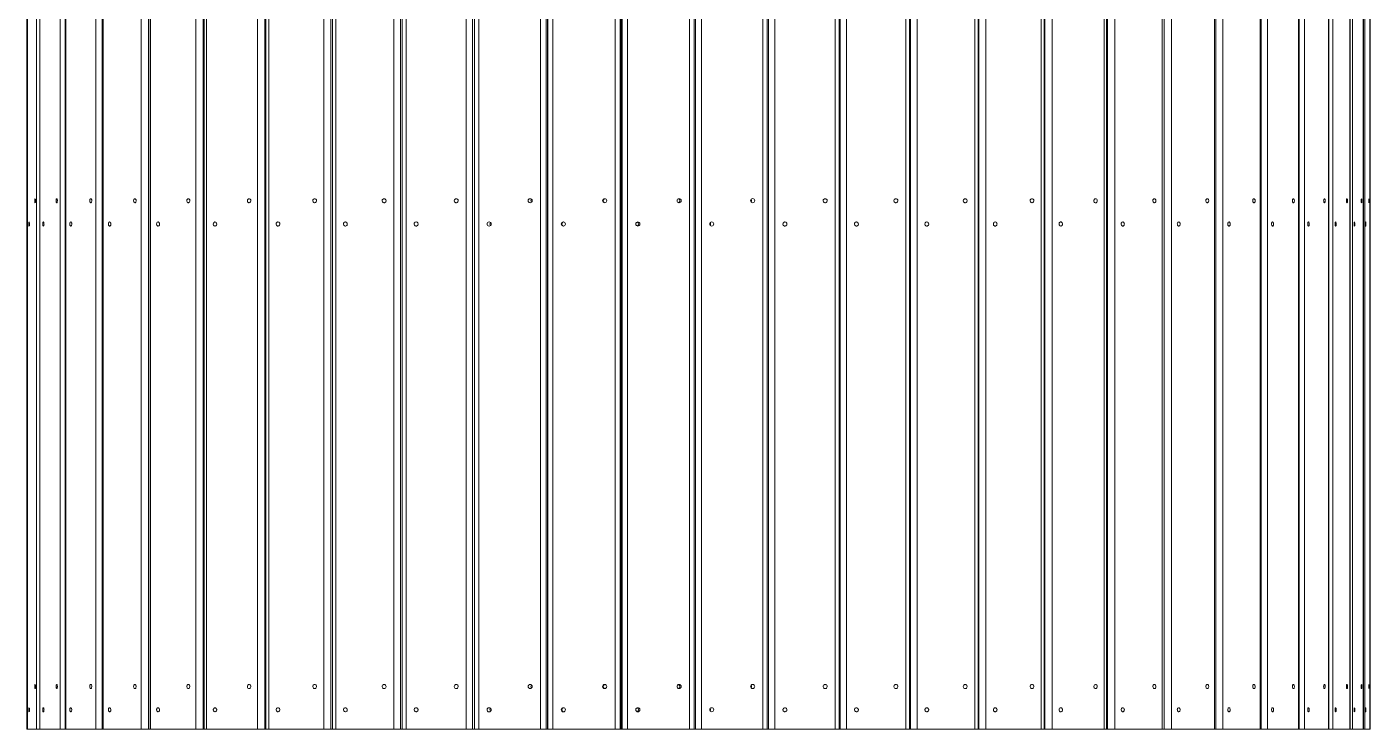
# Model space of a CAD drawing. Header units: millimetres. Extents: x 3227 to 5825, y 140 to 2858.
# Drawn here: x 3227 to 5825, y 140 to 1499 of the extents above; entities that cross this region are included whole.
import ezdxf

# ---------------------------------------------------------------- set-up
doc = ezdxf.new("R2010")
doc.units = ezdxf.units.MM
doc.layers.add('DiKom', color=7, linetype='Continuous')

msp = doc.modelspace()

# ---------------------------------------------------------------- linework, layer by layer
at = {"layer": 'DiKom', "color": 7, "linetype": 'Continuous', "lineweight": 15}
for p, q in [((3227.1, 2140.3), (3227.1, 140.3)), ((3228.5, 2140.3), (3228.5, 140.3)), ((3228.6, 2140.3), (3228.6, 140.3)), ((3246, 140.3), (3246, 2140.3)), ((3252, 2140.3), (3252, 140.3)), ((3252.5, 2140.3), (3252.5, 140.3)), ((3291.3, 140.3), (3291.3, 2140.3)), ((3301.1, 2140.3), (3301.1, 140.3)), ((3302.4, 2140.3), (3302.4, 140.3)), ((3360.4, 140.3), (3360.4, 2140.3)), ((3372.8, 2140.3), (3372.8, 140.3)), ((3374.9, 2140.3), (3374.9, 140.3)), ((3448.1, 140.3), (3448.1, 2140.3)), ((3462.2, 2140.3), (3462.2, 140.3)), ((3463.1, 2140.3), (3463.1, 140.3)), ((3466.3, 2140.3), (3466.3, 140.3)), ((3554, 140.3), (3554, 2140.3)), ((3568.1, 2140.3), (3568.1, 140.3)), ((3570.1, 2140.3), (3570.1, 140.3)), ((3574.5, 2140.3), (3574.5, 140.3)), ((3673.3, 140.3), (3673.3, 2140.3)), ((3687.2, 2140.3), (3687.2, 140.3)), ((3689.5, 2140.3), (3689.5, 140.3)), ((3694.9, 2140.3), (3694.9, 140.3)), ((3801.4, 140.3), (3801.4, 2140.3)), ((3814.9, 2140.3), (3814.9, 140.3)), ((3817.9, 2140.3), (3817.9, 140.3)), ((3824.4, 2140.3), (3824.4, 140.3)), ((3936.7, 140.3), (3936.7, 2140.3)), ((3949.6, 2140.3), (3949.6, 140.3)), ((3952.8, 2140.3), (3952.8, 140.3)), ((3960.4, 2140.3), (3960.4, 140.3)), ((4076.9, 140.3), (4076.9, 2140.3)), ((4089, 2140.3), (4089, 140.3)), ((4092.6, 2140.3), (4092.6, 140.3)), ((4101.2, 2140.3), (4101.2, 140.3)), ((4220.1, 140.3), (4220.1, 2140.3)), ((4231.4, 2140.3), (4231.4, 140.3)), ((4234.1, 140.3), (4234.1, 2140.3)), ((4234.2, 140.3), (4234.2, 2140.3)), ((4234.8, 2140.3), (4234.8, 140.3)), ((4244.5, 2140.3), (4244.5, 140.3)), ((4364.5, 140.3), (4364.5, 2140.3)), ((4374.7, 2140.3), (4374.7, 140.3)), ((4375.3, 140.3), (4375.3, 2140.3)), ((4375.3, 140.3), (4375.3, 2140.3)), ((4376.6, 2140.3), (4376.6, 140.3)), ((4376.6, 2140.3), (4376.6, 140.3)), ((4378, 140.3), (4378, 2140.3)), ((4388.7, 2140.3), (4388.7, 140.3)), ((4508.4, 140.3), (4508.4, 2140.3)), ((4517.7, 140.3), (4517.7, 2140.3)), ((4520.4, 140.3), (4520.4, 2140.3)), ((4531.8, 2140.3), (4531.8, 140.3)), ((4650.4, 140.3), (4650.4, 2140.3)), ((4658.9, 140.3), (4658.9, 2140.3)), ((4661.5, 140.3), (4661.5, 2140.3)), ((4673.6, 2140.3), (4673.6, 140.3)), ((4790.2, 140.3), (4790.2, 2140.3)), ((4797.9, 140.3), (4797.9, 2140.3)), ((4799.6, 140.3), (4799.6, 2140.3)), ((4812.1, 2140.3), (4812.1, 140.3)), ((4926.7, 140.3), (4926.7, 2140.3)), ((4933.8, 140.3), (4933.8, 2140.3)), ((4935.8, 140.3), (4935.8, 2140.3)), ((4948.9, 2140.3), (4948.9, 140.3)), ((5060.2, 140.3), (5060.2, 2140.3)), ((5066.4, 140.3), (5066.4, 2140.3)), ((5068.3, 140.3), (5068.3, 2140.3)), ((5081.8, 2140.3), (5081.8, 140.3)), ((5188.6, 140.3), (5188.6, 2140.3)), ((5194.1, 140.3), (5194.1, 2140.3)), ((5195.9, 140.3), (5195.9, 2140.3)), ((5209.7, 2140.3), (5209.7, 140.3)), ((5310.6, 140.3), (5310.6, 2140.3)), ((5315.2, 140.3), (5315.2, 2140.3)), ((5317, 140.3), (5317, 2140.3)), ((5331, 2140.3), (5331, 140.3)), ((5422.8, 140.3), (5422.8, 2140.3)), ((5426.4, 140.3), (5426.4, 2140.3)), ((5426.6, 140.3), (5426.6, 2140.3)), ((5440.8, 2140.3), (5440.8, 140.3)), ((5523.6, 140.3), (5523.6, 2140.3)), ((5526.4, 140.3), (5526.4, 2140.3)), ((5539.7, 2140.3), (5539.7, 140.3)), ((5612.1, 140.3), (5612.1, 2140.3)), ((5614.1, 140.3), (5614.1, 2140.3)), ((5626, 2140.3), (5626, 140.3)), ((5686.3, 140.3), (5686.3, 2140.3)), ((5687.7, 140.3), (5687.7, 2140.3)), ((5697.7, 2140.3), (5697.7, 140.3)), ((5744.1, 140.3), (5744.1, 2140.3)), ((5744.9, 140.3), (5744.9, 2140.3)), ((5752.4, 2140.3), (5752.4, 140.3)), ((5785.4, 140.3), (5785.4, 2140.3)), ((5785.8, 140.3), (5785.8, 2140.3)), ((5790.9, 2140.3), (5790.9, 140.3)), ((5811.5, 140.3), (5811.5, 2140.3)), ((5811.7, 140.3), (5811.7, 2140.3)), ((5814.5, 2140.3), (5814.5, 140.3)), ((5823.9, 140.3), (5823.9, 2140.3)), ((5823.9, 140.3), (5823.9, 2140.3)), ((5824.7, 140.3), (5824.7, 2140.3)), ((4376.3, 1180.3), (4376.3, 2040.3)), ((4234.8, 1180.3), (4234.2, 1180.3)), ((4375.5, 1180.3), (4375.3, 1180.3)), ((4375.5, 1100.3), (4375.5, 1180.3)), ((4375.5, 1180.3), (4376, 1180.3)), ((4376, 1100.3), (4376, 1180.3)), ((4376.6, 1180.3), (4376, 1180.3)), ((4234.8, 1100.3), (4234.2, 1100.3)), ((4375.5, 1100.3), (4375.3, 1100.3)), ((4376, 1100.3), (4375.5, 1100.3)), ((4376.6, 1100.3), (4376, 1100.3)), ((4376.3, 240.3), (4376.3, 1100.3)), ((4234.8, 240.3), (4234.2, 240.3)), ((4375.5, 240.3), (4375.3, 240.3)), ((4375.5, 160.3), (4375.5, 240.3)), ((4375.5, 240.3), (4376, 240.3)), ((4376, 160.3), (4376, 240.3)), ((4376.6, 240.3), (4376, 240.3)), ((4234.8, 160.3), (4234.2, 160.3)), ((4375.5, 160.3), (4375.3, 160.3)), ((4376, 160.3), (4375.5, 160.3)), ((4376.6, 160.3), (4376, 160.3)), ((4376.3, 140.3), (4376.3, 160.3)), ((3228.5, 140.3), (3227.1, 140.3)), ((3228.6, 140.3), (3228.5, 140.3)), ((3228.6, 140.3), (3246, 140.3)), ((3252, 140.3), (3246, 140.3)), ((3252.5, 140.3), (3252, 140.3)), ((3252.5, 140.3), (3291.3, 140.3)), ((3301.1, 140.3), (3291.3, 140.3)), ((3302.4, 140.3), (3301.1, 140.3)), ((3302.4, 140.3), (3360.4, 140.3)), ((3372.8, 140.3), (3360.4, 140.3)), ((3374.9, 140.3), (3372.8, 140.3)), ((3374.9, 140.3), (3448.1, 140.3)), ((3462.2, 140.3), (3448.1, 140.3)), ((3462.2, 140.3), (3463.1, 140.3)), ((3466.3, 140.3), (3463.1, 140.3)), ((3466.3, 140.3), (3554, 140.3)), ((3568.1, 140.3), (3554, 140.3)), ((3568.1, 140.3), (3570.1, 140.3)), ((3574.5, 140.3), (3570.1, 140.3)), ((3574.5, 140.3), (3673.3, 140.3)), ((3687.2, 140.3), (3673.3, 140.3)), ((3687.2, 140.3), (3689.5, 140.3)), ((3694.9, 140.3), (3689.5, 140.3)), ((3694.9, 140.3), (3801.4, 140.3)), ((3814.9, 140.3), (3801.4, 140.3)), ((3814.9, 140.3), (3817.9, 140.3)), ((3824.4, 140.3), (3817.9, 140.3)), ((3824.4, 140.3), (3936.7, 140.3)), ((3949.6, 140.3), (3936.7, 140.3)), ((3949.6, 140.3), (3952.8, 140.3)), ((3960.4, 140.3), (3952.8, 140.3)), ((3960.4, 140.3), (4076.9, 140.3)), ((4089, 140.3), (4076.9, 140.3)), ((4089, 140.3), (4092.6, 140.3)), ((4101.2, 140.3), (4092.6, 140.3)), ((4101.2, 140.3), (4220.1, 140.3)), ((4231.4, 140.3), (4220.1, 140.3)), ((4231.4, 140.3), (4234.1, 140.3)), ((4234.2, 140.3), (4234.1, 140.3)), ((4234.8, 140.3), (4234.2, 140.3)), ((4244.5, 140.3), (4234.8, 140.3)), ((4244.5, 140.3), (4364.5, 140.3)), ((4374.7, 140.3), (4364.5, 140.3)), ((4374.7, 140.3), (4375.3, 140.3)), ((4375.3, 140.3), (4375.3, 140.3)), ((4375.3, 140.3), (4376.3, 140.3)), ((4376.6, 140.3), (4376.3, 140.3)), ((4378, 140.3), (4376.6, 140.3)), ((4376.6, 140.3), (4376.6, 140.3)), ((4388.7, 140.3), (4378, 140.3)), ((4388.7, 140.3), (4508.4, 140.3)), ((4517.7, 140.3), (4508.4, 140.3)), ((4520.4, 140.3), (4517.7, 140.3)), ((4531.8, 140.3), (4520.4, 140.3)), ((4531.8, 140.3), (4650.4, 140.3)), ((4658.9, 140.3), (4650.4, 140.3)), ((4661.5, 140.3), (4658.9, 140.3)), ((4673.6, 140.3), (4661.5, 140.3)), ((4673.6, 140.3), (4790.2, 140.3)), ((4797.9, 140.3), (4790.2, 140.3)), ((4799.6, 140.3), (4797.9, 140.3)), ((4812.1, 140.3), (4799.6, 140.3)), ((4812.1, 140.3), (4926.7, 140.3)), ((4933.8, 140.3), (4926.7, 140.3)), ((4935.8, 140.3), (4933.8, 140.3)), ((4948.9, 140.3), (4935.8, 140.3)), ((4948.9, 140.3), (5060.2, 140.3)), ((5066.4, 140.3), (5060.2, 140.3)), ((5068.3, 140.3), (5066.4, 140.3)), ((5081.8, 140.3), (5068.3, 140.3)), ((5081.8, 140.3), (5188.6, 140.3)), ((5194.1, 140.3), (5188.6, 140.3)), ((5195.9, 140.3), (5194.1, 140.3)), ((5209.7, 140.3), (5195.9, 140.3)), ((5209.7, 140.3), (5310.6, 140.3)), ((5315.2, 140.3), (5310.6, 140.3)), ((5317, 140.3), (5315.2, 140.3)), ((5331, 140.3), (5317, 140.3)), ((5331, 140.3), (5422.8, 140.3)), ((5426.4, 140.3), (5422.8, 140.3)), ((5426.6, 140.3), (5426.4, 140.3)), ((5440.8, 140.3), (5426.6, 140.3)), ((5440.8, 140.3), (5523.6, 140.3)), ((5526.4, 140.3), (5523.6, 140.3)), ((5539.7, 140.3), (5526.4, 140.3)), ((5539.7, 140.3), (5612.1, 140.3)), ((5614.1, 140.3), (5612.1, 140.3)), ((5626, 140.3), (5614.1, 140.3)), ((5626, 140.3), (5686.3, 140.3)), ((5687.7, 140.3), (5686.3, 140.3)), ((5697.7, 140.3), (5687.7, 140.3)), ((5697.7, 140.3), (5744.1, 140.3)), ((5744.9, 140.3), (5744.1, 140.3)), ((5752.4, 140.3), (5744.9, 140.3)), ((5752.4, 140.3), (5785.4, 140.3)), ((5785.8, 140.3), (5785.4, 140.3)), ((5790.9, 140.3), (5785.8, 140.3)), ((5790.9, 140.3), (5811.5, 140.3)), ((5811.7, 140.3), (5811.5, 140.3)), ((5814.5, 140.3), (5811.7, 140.3)), ((5814.5, 140.3), (5823.9, 140.3)), ((5824.7, 140.3), (5823.9, 140.3)), ((5823.9, 140.3), (5823.9, 140.3))]:
    msp.add_line(p, q, dxfattribs=at)
at = {"layer": 'DiKom', "color": 7, "linetype": 'Continuous', "lineweight": 15, "flags": 128}
for points in [[(3243.1, 1166.8), (3242.9, 1166.6), (3242.7, 1166.1), (3242.6, 1165.3), (3242.5, 1164.3), (3242.5, 1163.1), (3242.5, 1161.9), (3242.6, 1160.8), (3242.7, 1159.9), (3242.8, 1159.2), (3243, 1158.9), (3243.2, 1158.9), (3243.3, 1159.2), (3243.5, 1159.9), (3243.6, 1160.8), (3243.6, 1161.9), (3243.6, 1163.1), (3243.6, 1164.3), (3243.5, 1165.3), (3243.4, 1166.1), (3243.2, 1166.6), (3243.1, 1166.8)], [(3284.8, 1158.8), (3285.2, 1159), (3285.5, 1159.5), (3285.8, 1160.3), (3286, 1161.4), (3286.1, 1162.5), (3286.1, 1163.7), (3285.9, 1164.8), (3285.7, 1165.8), (3285.4, 1166.4), (3285, 1166.8), (3284.6, 1166.8), (3284.2, 1166.4), (3283.9, 1165.8), (3283.7, 1164.8), (3283.5, 1163.7), (3283.5, 1162.5), (3283.6, 1161.4), (3283.8, 1160.3), (3284.1, 1159.5), (3284.4, 1159), (3284.8, 1158.8)], [(3350.7, 1166.8), (3350.1, 1166.6), (3349.6, 1166.1), (3349.2, 1165.3), (3348.9, 1164.3), (3348.8, 1163.1), (3348.8, 1161.9), (3349, 1160.8), (3349.4, 1159.9), (3349.9, 1159.2), (3350.4, 1158.9), (3351, 1158.9), (3351.6, 1159.2), (3352, 1159.9), (3352.4, 1160.8), (3352.6, 1161.9), (3352.6, 1163.1), (3352.5, 1164.3), (3352.2, 1165.3), (3351.8, 1166.1), (3351.3, 1166.6), (3350.7, 1166.8)], [(3435.9, 1166.8), (3435.2, 1166.6), (3434.6, 1166.1), (3434, 1165.3), (3433.7, 1164.3), (3433.5, 1163.1), (3433.6, 1161.9), (3433.8, 1160.8), (3434.3, 1159.9), (3434.9, 1159.2), (3435.6, 1158.9), (3436.3, 1158.9), (3437, 1159.2), (3437.6, 1159.9), (3438.1, 1160.8), (3438.3, 1161.9), (3438.4, 1163.1), (3438.2, 1164.3), (3437.8, 1165.3), (3437.3, 1166.1), (3436.7, 1166.6), (3435.9, 1166.8)], [(3539.4, 1166.8), (3538.5, 1166.6), (3537.7, 1166.1), (3537.1, 1165.3), (3536.6, 1164.3), (3536.4, 1163.1), (3536.5, 1161.9), (3536.8, 1160.8), (3537.4, 1159.9), (3538.1, 1159.2), (3538.9, 1158.9), (3539.8, 1158.9), (3540.6, 1159.2), (3541.3, 1159.9), (3541.9, 1160.8), (3542.2, 1161.9), (3542.3, 1163.1), (3542.1, 1164.3), (3541.6, 1165.3), (3541, 1166.1), (3540.2, 1166.6), (3539.4, 1166.8)], [(3656.8, 1166.8), (3655.8, 1166.6), (3655, 1166.1), (3654.2, 1165.3), (3653.7, 1164.3), (3653.5, 1163.1), (3653.6, 1161.9), (3654, 1160.8), (3654.6, 1159.9), (3655.4, 1159.2), (3656.3, 1158.9), (3657.3, 1158.9), (3658.2, 1159.2), (3659, 1159.9), (3659.7, 1160.8), (3660, 1161.9), (3660.1, 1163.1), (3659.9, 1164.3), (3659.4, 1165.3), (3658.7, 1166.1), (3657.8, 1166.6), (3656.8, 1166.8)], [(3783.6, 1166.8), (3782.6, 1166.6), (3781.6, 1166.1), (3780.8, 1165.3), (3780.3, 1164.3), (3780.1, 1163.1), (3780.2, 1161.9), (3780.5, 1160.8), (3781.2, 1159.9), (3782.1, 1159.2), (3783.1, 1158.9), (3784.2, 1158.9), (3785.2, 1159.2), (3786, 1159.9), (3786.7, 1160.8), (3787.1, 1161.9), (3787.2, 1163.1), (3786.9, 1164.3), (3786.4, 1165.3), (3785.6, 1166.1), (3784.7, 1166.6), (3783.6, 1166.8)], [(3918, 1166.8), (3916.9, 1166.6), (3915.9, 1166.1), (3915.1, 1165.3), (3914.5, 1164.3), (3914.3, 1163.1), (3914.3, 1161.9), (3914.8, 1160.8), (3915.5, 1159.9), (3916.4, 1159.2), (3917.4, 1158.9), (3918.6, 1158.9), (3919.6, 1159.2), (3920.5, 1159.9), (3921.2, 1160.8), (3921.7, 1161.9), (3921.7, 1163.1), (3921.5, 1164.3), (3920.9, 1165.3), (3920.1, 1166.1), (3919.1, 1166.6), (3918, 1166.8)], [(4057.5, 1166.8), (4056.3, 1166.6), (4055.3, 1166.1), (4054.4, 1165.3), (4053.8, 1164.3), (4053.6, 1163.1), (4053.7, 1161.9), (4054.1, 1160.8), (4054.8, 1159.9), (4055.8, 1159.2), (4056.9, 1158.9), (4058, 1158.9), (4059.1, 1159.2), (4060.1, 1159.9), (4060.8, 1160.8), (4061.2, 1161.9), (4061.3, 1163.1), (4061.1, 1164.3), (4060.5, 1165.3), (4059.6, 1166.1), (4058.6, 1166.6), (4057.5, 1166.8)], [(4770.8, 1166.8), (4769.6, 1166.6), (4768.6, 1166.1), (4767.7, 1165.3), (4767.1, 1164.3), (4766.9, 1163.1), (4767, 1161.9), (4767.4, 1160.8), (4768.1, 1159.9), (4769.1, 1159.2), (4770.2, 1158.9), (4771.3, 1158.9), (4772.5, 1159.2), (4773.4, 1159.9), (4774.1, 1160.8), (4774.6, 1161.9), (4774.6, 1163.1), (4774.4, 1164.3), (4773.8, 1165.3), (4773, 1166.1), (4771.9, 1166.6), (4770.8, 1166.8)], [(4907.6, 1166.8), (4906.5, 1166.6), (4905.5, 1166.1), (4904.6, 1165.3), (4904.1, 1164.3), (4903.8, 1163.1), (4903.9, 1161.9), (4904.3, 1160.8), (4905, 1159.9), (4906, 1159.2), (4907.1, 1158.9), (4908.2, 1158.9), (4909.3, 1159.2), (4910.2, 1159.9), (4910.9, 1160.8), (4911.3, 1161.9), (4911.4, 1163.1), (4911.2, 1164.3), (4910.6, 1165.3), (4909.8, 1166.1), (4908.8, 1166.6), (4907.6, 1166.8)], [(5041.6, 1166.8), (5040.5, 1166.6), (5039.5, 1166.1), (5038.7, 1165.3), (5038.1, 1164.3), (5037.9, 1163.1), (5038, 1161.9), (5038.4, 1160.8), (5039.1, 1159.9), (5040, 1159.2), (5041, 1158.9), (5042.2, 1158.9), (5043.2, 1159.2), (5044.1, 1159.9), (5044.8, 1160.8), (5045.2, 1161.9), (5045.3, 1163.1), (5045.1, 1164.3), (5044.5, 1165.3), (5043.7, 1166.1), (5042.7, 1166.6), (5041.6, 1166.8)], [(5170.8, 1166.8), (5169.8, 1166.6), (5168.8, 1166.1), (5168, 1165.3), (5167.5, 1164.3), (5167.3, 1163.1), (5167.3, 1161.9), (5167.7, 1160.8), (5168.4, 1159.9), (5169.3, 1159.2), (5170.3, 1158.9), (5171.3, 1158.9), (5172.4, 1159.2), (5173.2, 1159.9), (5173.9, 1160.8), (5174.3, 1161.9), (5174.4, 1163.1), (5174.1, 1164.3), (5173.6, 1165.3), (5172.8, 1166.1), (5171.9, 1166.6), (5170.8, 1166.8)], [(5293.8, 1158.8), (5294.7, 1159), (5295.7, 1159.5), (5296.4, 1160.3), (5296.9, 1161.4), (5297.1, 1162.5), (5297, 1163.7), (5296.7, 1164.8), (5296, 1165.8), (5295.2, 1166.4), (5294.3, 1166.8), (5293.3, 1166.8), (5292.3, 1166.4), (5291.5, 1165.8), (5290.8, 1164.8), (5290.5, 1163.7), (5290.4, 1162.5), (5290.6, 1161.4), (5291.1, 1160.3), (5291.9, 1159.5), (5292.8, 1159), (5293.8, 1158.8)], [(5407.5, 1166.8), (5406.6, 1166.6), (5405.8, 1166.1), (5405.1, 1165.3), (5404.7, 1164.3), (5404.5, 1163.1), (5404.5, 1161.9), (5404.9, 1160.8), (5405.5, 1159.9), (5406.2, 1159.2), (5407.1, 1158.9), (5408, 1158.9), (5408.9, 1159.2), (5409.6, 1159.9), (5410.2, 1160.8), (5410.5, 1161.9), (5410.6, 1163.1), (5410.4, 1164.3), (5409.9, 1165.3), (5409.3, 1166.1), (5408.4, 1166.6), (5407.5, 1166.8)], [(5509.8, 1166.8), (5509, 1166.6), (5508.2, 1166.1), (5507.6, 1165.3), (5507.2, 1164.3), (5507, 1163.1), (5507.1, 1161.9), (5507.4, 1160.8), (5507.9, 1159.9), (5508.6, 1159.2), (5509.4, 1158.9), (5510.2, 1158.9), (5511, 1159.2), (5511.7, 1159.9), (5512.2, 1160.8), (5512.5, 1161.9), (5512.5, 1163.1), (5512.4, 1164.3), (5511.9, 1165.3), (5511.3, 1166.1), (5510.6, 1166.6), (5509.8, 1166.8)], [(5600, 1166.8), (5599.3, 1166.6), (5598.7, 1166.1), (5598.1, 1165.3), (5597.8, 1164.3), (5597.6, 1163.1), (5597.7, 1161.9), (5597.9, 1160.8), (5598.4, 1159.9), (5599, 1159.2), (5599.7, 1158.9), (5600.4, 1158.9), (5601.1, 1159.2), (5601.7, 1159.9), (5602.1, 1160.8), (5602.4, 1161.9), (5602.4, 1163.1), (5602.3, 1164.3), (5601.9, 1165.3), (5601.4, 1166.1), (5600.7, 1166.6), (5600, 1166.8)], [(5676.3, 1166.8), (5675.7, 1166.6), (5675.1, 1166.1), (5674.7, 1165.3), (5674.4, 1164.3), (5674.3, 1163.1), (5674.3, 1161.9), (5674.5, 1160.8), (5674.9, 1159.9), (5675.4, 1159.2), (5676, 1158.9), (5676.6, 1158.9), (5677.1, 1159.2), (5677.6, 1159.9), (5678, 1160.8), (5678.2, 1161.9), (5678.3, 1163.1), (5678.1, 1164.3), (5677.8, 1165.3), (5677.4, 1166.1), (5676.9, 1166.6), (5676.3, 1166.8)], [(5736.4, 1166.8), (5735.9, 1166.6), (5735.5, 1166.1), (5735.2, 1165.3), (5734.9, 1164.3), (5734.8, 1163.1), (5734.9, 1161.9), (5735, 1160.8), (5735.3, 1159.9), (5735.7, 1159.2), (5736.2, 1158.9), (5736.6, 1158.9), (5737.1, 1159.2), (5737.4, 1159.9), (5737.7, 1160.8), (5737.9, 1161.9), (5737.9, 1163.1), (5737.8, 1164.3), (5737.6, 1165.3), (5737.3, 1166.1), (5736.8, 1166.6), (5736.4, 1166.8)], [(5779.9, 1166.8), (5779.6, 1166.6), (5779.3, 1166.1), (5779.1, 1165.3), (5778.9, 1164.3), (5778.8, 1163.1), (5778.9, 1161.9), (5779, 1160.8), (5779.2, 1159.9), (5779.5, 1159.2), (5779.8, 1158.9), (5780.1, 1158.9), (5780.4, 1159.2), (5780.7, 1159.9), (5780.9, 1160.8), (5781, 1161.9), (5781, 1163.1), (5781, 1164.3), (5780.8, 1165.3), (5780.6, 1166.1), (5780.3, 1166.6), (5779.9, 1166.8)], [(5808.1, 1166.8), (5807.9, 1166.6), (5807.7, 1166.1), (5807.6, 1165.3), (5807.5, 1164.3), (5807.4, 1163.1), (5807.4, 1161.9), (5807.5, 1160.8), (5807.6, 1159.9), (5807.8, 1159.2), (5808, 1158.9), (5808.2, 1158.9), (5808.4, 1159.2), (5808.6, 1159.9), (5808.7, 1160.8), (5808.8, 1161.9), (5808.8, 1163.1), (5808.7, 1164.3), (5808.6, 1165.3), (5808.5, 1166.1), (5808.3, 1166.6), (5808.1, 1166.8)], [(5822.3, 1166.8), (5822.2, 1166.6), (5822.2, 1166.1), (5822.1, 1165.3), (5822, 1164.3), (5822, 1163.1), (5822, 1161.9), (5822.1, 1160.8), (5822.1, 1159.9), (5822.2, 1159.2), (5822.3, 1158.9), (5822.4, 1158.9), (5822.5, 1159.2), (5822.5, 1159.9), (5822.6, 1160.8), (5822.6, 1161.9), (5822.6, 1163.1), (5822.6, 1164.3), (5822.6, 1165.3), (5822.5, 1166.1), (5822.4, 1166.6), (5822.3, 1166.8)], [(3231.5, 1121.8), (3231.3, 1121.6), (3231.2, 1121.1), (3231, 1120.3), (3231, 1119.3), (3230.9, 1118.1), (3230.9, 1116.9), (3231, 1115.8), (3231.1, 1114.9), (3231.2, 1114.2), (3231.4, 1113.9), (3231.6, 1113.9), (3231.7, 1114.2), (3231.9, 1114.9), (3232, 1115.8), (3232.1, 1116.9), (3232.1, 1118.1), (3232, 1119.3), (3231.9, 1120.3), (3231.8, 1121.1), (3231.7, 1121.6), (3231.5, 1121.8)], [(3259, 1113.8), (3259.4, 1114), (3259.7, 1114.5), (3260, 1115.3), (3260.2, 1116.4), (3260.3, 1117.5), (3260.2, 1118.7), (3260.1, 1119.8), (3259.9, 1120.8), (3259.5, 1121.4), (3259.2, 1121.8), (3258.8, 1121.8), (3258.4, 1121.4), (3258.1, 1120.8), (3257.9, 1119.8), (3257.7, 1118.7), (3257.7, 1117.5), (3257.8, 1116.4), (3258, 1115.3), (3258.3, 1114.5), (3258.6, 1114), (3259, 1113.8)], [(3312, 1121.8), (3311.5, 1121.6), (3310.9, 1121.1), (3310.5, 1120.3), (3310.2, 1119.3), (3310.1, 1118.1), (3310.1, 1116.9), (3310.4, 1115.8), (3310.7, 1114.9), (3311.2, 1114.2), (3311.7, 1113.9), (3312.3, 1113.9), (3312.9, 1114.2), (3313.4, 1114.9), (3313.7, 1115.8), (3313.9, 1116.9), (3314, 1118.1), (3313.8, 1119.3), (3313.5, 1120.3), (3313.1, 1121.1), (3312.6, 1121.6), (3312, 1121.8)], [(3387.1, 1121.8), (3386.4, 1121.6), (3385.7, 1121.1), (3385.2, 1120.3), (3384.8, 1119.3), (3384.7, 1118.1), (3384.7, 1116.9), (3385, 1115.8), (3385.4, 1114.9), (3386, 1114.2), (3386.7, 1113.9), (3387.5, 1113.9), (3388.2, 1114.2), (3388.8, 1114.9), (3389.2, 1115.8), (3389.5, 1116.9), (3389.5, 1118.1), (3389.4, 1119.3), (3389, 1120.3), (3388.5, 1121.1), (3387.8, 1121.6), (3387.1, 1121.8)], [(3480.9, 1121.8), (3480, 1121.6), (3479.2, 1121.1), (3478.6, 1120.3), (3478.2, 1119.3), (3478, 1118.1), (3478, 1116.9), (3478.4, 1115.8), (3478.9, 1114.9), (3479.6, 1114.2), (3480.5, 1113.9), (3481.3, 1113.9), (3482.2, 1114.2), (3482.9, 1114.9), (3483.4, 1115.8), (3483.7, 1116.9), (3483.8, 1118.1), (3483.6, 1119.3), (3483.2, 1120.3), (3482.5, 1121.1), (3481.8, 1121.6), (3480.9, 1121.8)], [(3590.9, 1121.8), (3590, 1121.6), (3589.1, 1121.1), (3588.4, 1120.3), (3587.9, 1119.3), (3587.7, 1118.1), (3587.7, 1116.9), (3588.1, 1115.8), (3588.7, 1114.9), (3589.5, 1114.2), (3590.4, 1113.9), (3591.4, 1113.9), (3592.4, 1114.2), (3593.2, 1114.9), (3593.8, 1115.8), (3594.2, 1116.9), (3594.2, 1118.1), (3594, 1119.3), (3593.5, 1120.3), (3592.8, 1121.1), (3591.9, 1121.6), (3590.9, 1121.8)], [(3712.7, 1121.8), (3711.6, 1121.6), (3710.7, 1121.1), (3709.9, 1120.3), (3709.4, 1119.3), (3709.1, 1118.1), (3709.2, 1116.9), (3709.6, 1115.8), (3710.2, 1114.9), (3711.1, 1114.2), (3712.1, 1113.9), (3713.2, 1113.9), (3714.2, 1114.2), (3715.1, 1114.9), (3715.7, 1115.8), (3716.1, 1116.9), (3716.2, 1118.1), (3716, 1119.3), (3715.4, 1120.3), (3714.7, 1121.1), (3713.7, 1121.6), (3712.7, 1121.8)], [(3843.1, 1121.8), (3842, 1121.6), (3841, 1121.1), (3840.2, 1120.3), (3839.6, 1119.3), (3839.4, 1118.1), (3839.4, 1116.9), (3839.8, 1115.8), (3840.5, 1114.9), (3841.5, 1114.2), (3842.5, 1113.9), (3843.6, 1113.9), (3844.7, 1114.2), (3845.6, 1114.9), (3846.3, 1115.8), (3846.7, 1116.9), (3846.8, 1118.1), (3846.6, 1119.3), (3846, 1120.3), (3845.2, 1121.1), (3844.2, 1121.6), (3843.1, 1121.8)], [(3979.8, 1121.8), (3978.7, 1121.6), (3977.6, 1121.1), (3976.8, 1120.3), (3976.2, 1119.3), (3976, 1118.1), (3976, 1116.9), (3976.5, 1115.8), (3977.2, 1114.9), (3978.1, 1114.2), (3979.3, 1113.9), (3980.4, 1113.9), (3981.5, 1114.2), (3982.5, 1114.9), (3983.2, 1115.8), (3983.6, 1116.9), (3983.7, 1118.1), (3983.4, 1119.3), (3982.9, 1120.3), (3982, 1121.1), (3981, 1121.6), (3979.8, 1121.8)], [(4693, 1121.8), (4691.9, 1121.6), (4690.8, 1121.1), (4690, 1120.3), (4689.4, 1119.3), (4689.1, 1118.1), (4689.2, 1116.9), (4689.6, 1115.8), (4690.4, 1114.9), (4691.3, 1114.2), (4692.4, 1113.9), (4693.6, 1113.9), (4694.7, 1114.2), (4695.6, 1114.9), (4696.4, 1115.8), (4696.8, 1116.9), (4696.9, 1118.1), (4696.6, 1119.3), (4696, 1120.3), (4695.2, 1121.1), (4694.1, 1121.6), (4693, 1121.8)], [(4831.2, 1121.8), (4830.1, 1121.6), (4829.1, 1121.1), (4828.3, 1120.3), (4827.7, 1119.3), (4827.4, 1118.1), (4827.5, 1116.9), (4827.9, 1115.8), (4828.6, 1114.9), (4829.6, 1114.2), (4830.7, 1113.9), (4831.8, 1113.9), (4832.9, 1114.2), (4833.8, 1114.9), (4834.5, 1115.8), (4835, 1116.9), (4835, 1118.1), (4834.8, 1119.3), (4834.2, 1120.3), (4833.4, 1121.1), (4832.4, 1121.6), (4831.2, 1121.8)], [(4967.4, 1121.8), (4966.3, 1121.6), (4965.3, 1121.1), (4964.5, 1120.3), (4964, 1119.3), (4963.7, 1118.1), (4963.8, 1116.9), (4964.2, 1115.8), (4964.9, 1114.9), (4965.8, 1114.2), (4966.9, 1113.9), (4968, 1113.9), (4969, 1114.2), (4969.9, 1114.9), (4970.6, 1115.8), (4971, 1116.9), (4971.1, 1118.1), (4970.9, 1119.3), (4970.3, 1120.3), (4969.5, 1121.1), (4968.5, 1121.6), (4967.4, 1121.8)], [(5099.6, 1121.8), (5098.6, 1121.6), (5097.6, 1121.1), (5096.8, 1120.3), (5096.3, 1119.3), (5096.1, 1118.1), (5096.1, 1116.9), (5096.5, 1115.8), (5097.2, 1114.9), (5098.1, 1114.2), (5099.1, 1113.9), (5100.1, 1113.9), (5101.2, 1114.2), (5102, 1114.9), (5102.7, 1115.8), (5103.1, 1116.9), (5103.2, 1118.1), (5102.9, 1119.3), (5102.4, 1120.3), (5101.6, 1121.1), (5100.7, 1121.6), (5099.6, 1121.8)], [(5226.5, 1113.8), (5227.5, 1114), (5228.4, 1114.5), (5229.1, 1115.3), (5229.6, 1116.4), (5229.8, 1117.5), (5229.8, 1118.7), (5229.4, 1119.8), (5228.8, 1120.8), (5227.9, 1121.4), (5227, 1121.8), (5226, 1121.8), (5225, 1121.4), (5224.2, 1120.8), (5223.6, 1119.8), (5223.2, 1118.7), (5223.1, 1117.5), (5223.4, 1116.4), (5223.9, 1115.3), (5224.6, 1114.5), (5225.5, 1114), (5226.5, 1113.8)], [(5346.3, 1121.8), (5345.4, 1121.6), (5344.6, 1121.1), (5344, 1120.3), (5343.5, 1119.3), (5343.3, 1118.1), (5343.4, 1116.9), (5343.7, 1115.8), (5344.3, 1114.9), (5345, 1114.2), (5345.9, 1113.9), (5346.8, 1113.9), (5347.7, 1114.2), (5348.4, 1114.9), (5349, 1115.8), (5349.3, 1116.9), (5349.4, 1118.1), (5349.2, 1119.3), (5348.7, 1120.3), (5348.1, 1121.1), (5347.2, 1121.6), (5346.3, 1121.8)], [(5454.6, 1121.8), (5453.8, 1121.6), (5453, 1121.1), (5452.4, 1120.3), (5452, 1119.3), (5451.8, 1118.1), (5451.9, 1116.9), (5452.2, 1115.8), (5452.7, 1114.9), (5453.4, 1114.2), (5454.2, 1113.9), (5455, 1113.9), (5455.8, 1114.2), (5456.5, 1114.9), (5457, 1115.8), (5457.3, 1116.9), (5457.3, 1118.1), (5457.2, 1119.3), (5456.7, 1120.3), (5456.1, 1121.1), (5455.4, 1121.6), (5454.6, 1121.8)], [(5551.8, 1121.8), (5551, 1121.6), (5550.4, 1121.1), (5549.9, 1120.3), (5549.5, 1119.3), (5549.4, 1118.1), (5549.4, 1116.9), (5549.7, 1115.8), (5550.1, 1114.9), (5550.7, 1114.2), (5551.4, 1113.9), (5552.1, 1113.9), (5552.8, 1114.2), (5553.4, 1114.9), (5553.8, 1115.8), (5554.1, 1116.9), (5554.2, 1118.1), (5554, 1119.3), (5553.6, 1120.3), (5553.1, 1121.1), (5552.5, 1121.6), (5551.8, 1121.8)], [(5636.1, 1121.8), (5635.5, 1121.6), (5634.9, 1121.1), (5634.5, 1120.3), (5634.2, 1119.3), (5634.1, 1118.1), (5634.1, 1116.9), (5634.3, 1115.8), (5634.7, 1114.9), (5635.2, 1114.2), (5635.8, 1113.9), (5636.4, 1113.9), (5637, 1114.2), (5637.4, 1114.9), (5637.8, 1115.8), (5638, 1116.9), (5638.1, 1118.1), (5638, 1119.3), (5637.7, 1120.3), (5637.2, 1121.1), (5636.7, 1121.6), (5636.1, 1121.8)], [(5705.4, 1121.8), (5705, 1121.6), (5704.5, 1121.1), (5704.2, 1120.3), (5704, 1119.3), (5703.9, 1118.1), (5703.9, 1116.9), (5704.1, 1115.8), (5704.4, 1114.9), (5704.7, 1114.2), (5705.2, 1113.9), (5705.6, 1113.9), (5706.1, 1114.2), (5706.5, 1114.9), (5706.8, 1115.8), (5706.9, 1116.9), (5707, 1118.1), (5706.9, 1119.3), (5706.6, 1120.3), (5706.3, 1121.1), (5705.9, 1121.6), (5705.4, 1121.8)], [(5757.9, 1121.8), (5757.6, 1121.6), (5757.3, 1121.1), (5757.1, 1120.3), (5756.9, 1119.3), (5756.8, 1118.1), (5756.9, 1116.9), (5757, 1115.8), (5757.2, 1114.9), (5757.5, 1114.2), (5757.8, 1113.9), (5758.1, 1113.9), (5758.4, 1114.2), (5758.7, 1114.9), (5758.9, 1115.8), (5759, 1116.9), (5759, 1118.1), (5759, 1119.3), (5758.8, 1120.3), (5758.6, 1121.1), (5758.3, 1121.6), (5757.9, 1121.8)], [(5794.4, 1121.8), (5794.2, 1121.6), (5794, 1121.1), (5793.8, 1120.3), (5793.7, 1119.3), (5793.7, 1118.1), (5793.7, 1116.9), (5793.8, 1115.8), (5793.9, 1114.9), (5794.1, 1114.2), (5794.3, 1113.9), (5794.5, 1113.9), (5794.7, 1114.2), (5794.8, 1114.9), (5795, 1115.8), (5795, 1116.9), (5795, 1118.1), (5795, 1119.3), (5794.9, 1120.3), (5794.7, 1121.1), (5794.6, 1121.6), (5794.4, 1121.8)], [(5816.1, 1121.8), (5816, 1121.6), (5815.9, 1121.1), (5815.8, 1120.3), (5815.8, 1119.3), (5815.8, 1118.1), (5815.8, 1116.9), (5815.8, 1115.8), (5815.9, 1114.9), (5816, 1114.2), (5816, 1113.9), (5816.1, 1113.9), (5816.2, 1114.2), (5816.3, 1114.9), (5816.4, 1115.8), (5816.4, 1116.9), (5816.4, 1118.1), (5816.4, 1119.3), (5816.3, 1120.3), (5816.3, 1121.1), (5816.2, 1121.6), (5816.1, 1121.8)], [(3243.1, 226.8), (3242.9, 226.6), (3242.7, 226.1), (3242.6, 225.3), (3242.5, 224.3), (3242.5, 223.1), (3242.5, 221.9), (3242.6, 220.8), (3242.7, 219.9), (3242.8, 219.2), (3243, 218.9), (3243.2, 218.9), (3243.3, 219.2), (3243.5, 219.9), (3243.6, 220.8), (3243.6, 221.9), (3243.6, 223.1), (3243.6, 224.3), (3243.5, 225.3), (3243.4, 226.1), (3243.2, 226.6), (3243.1, 226.8)], [(3284.8, 218.8), (3285.2, 219), (3285.5, 219.5), (3285.8, 220.3), (3286, 221.4), (3286.1, 222.5), (3286.1, 223.7), (3285.9, 224.8), (3285.7, 225.8), (3285.4, 226.4), (3285, 226.8), (3284.6, 226.8), (3284.2, 226.4), (3283.9, 225.8), (3283.7, 224.8), (3283.5, 223.7), (3283.5, 222.5), (3283.6, 221.4), (3283.8, 220.3), (3284.1, 219.5), (3284.4, 219), (3284.8, 218.8)], [(3350.7, 226.8), (3350.1, 226.6), (3349.6, 226.1), (3349.2, 225.3), (3348.9, 224.3), (3348.8, 223.1), (3348.8, 221.9), (3349, 220.8), (3349.4, 219.9), (3349.9, 219.2), (3350.4, 218.9), (3351, 218.9), (3351.6, 219.2), (3352, 219.9), (3352.4, 220.8), (3352.6, 221.9), (3352.6, 223.1), (3352.5, 224.3), (3352.2, 225.3), (3351.8, 226.1), (3351.3, 226.6), (3350.7, 226.8)], [(3435.9, 226.8), (3435.2, 226.6), (3434.6, 226.1), (3434, 225.3), (3433.7, 224.3), (3433.5, 223.1), (3433.6, 221.9), (3433.8, 220.8), (3434.3, 219.9), (3434.9, 219.2), (3435.6, 218.9), (3436.3, 218.9), (3437, 219.2), (3437.6, 219.9), (3438.1, 220.8), (3438.3, 221.9), (3438.4, 223.1), (3438.2, 224.3), (3437.8, 225.3), (3437.3, 226.1), (3436.7, 226.6), (3435.9, 226.8)], [(3539.4, 226.8), (3538.5, 226.6), (3537.7, 226.1), (3537.1, 225.3), (3536.6, 224.3), (3536.4, 223.1), (3536.5, 221.9), (3536.8, 220.8), (3537.4, 219.9), (3538.1, 219.2), (3538.9, 218.9), (3539.8, 218.9), (3540.6, 219.2), (3541.3, 219.9), (3541.9, 220.8), (3542.2, 221.9), (3542.3, 223.1), (3542.1, 224.3), (3541.6, 225.3), (3541, 226.1), (3540.2, 226.6), (3539.4, 226.8)], [(3656.8, 226.8), (3655.8, 226.6), (3655, 226.1), (3654.2, 225.3), (3653.7, 224.3), (3653.5, 223.1), (3653.6, 221.9), (3654, 220.8), (3654.6, 219.9), (3655.4, 219.2), (3656.3, 218.9), (3657.3, 218.9), (3658.2, 219.2), (3659, 219.9), (3659.7, 220.8), (3660, 221.9), (3660.1, 223.1), (3659.9, 224.3), (3659.4, 225.3), (3658.7, 226.1), (3657.8, 226.6), (3656.8, 226.8)], [(3783.6, 226.8), (3782.6, 226.6), (3781.6, 226.1), (3780.8, 225.3), (3780.3, 224.3), (3780.1, 223.1), (3780.2, 221.9), (3780.5, 220.8), (3781.2, 219.9), (3782.1, 219.2), (3783.1, 218.9), (3784.2, 218.9), (3785.2, 219.2), (3786, 219.9), (3786.7, 220.8), (3787.1, 221.9), (3787.2, 223.1), (3786.9, 224.3), (3786.4, 225.3), (3785.6, 226.1), (3784.7, 226.6), (3783.6, 226.8)], [(3918, 226.8), (3916.9, 226.6), (3915.9, 226.1), (3915.1, 225.3), (3914.5, 224.3), (3914.3, 223.1), (3914.3, 221.9), (3914.8, 220.8), (3915.5, 219.9), (3916.4, 219.2), (3917.4, 218.9), (3918.6, 218.9), (3919.6, 219.2), (3920.5, 219.9), (3921.2, 220.8), (3921.7, 221.9), (3921.7, 223.1), (3921.5, 224.3), (3920.9, 225.3), (3920.1, 226.1), (3919.1, 226.6), (3918, 226.8)], [(4057.5, 226.8), (4056.3, 226.6), (4055.3, 226.1), (4054.4, 225.3), (4053.8, 224.3), (4053.6, 223.1), (4053.7, 221.9), (4054.1, 220.8), (4054.8, 219.9), (4055.8, 219.2), (4056.9, 218.9), (4058, 218.9), (4059.1, 219.2), (4060.1, 219.9), (4060.8, 220.8), (4061.2, 221.9), (4061.3, 223.1), (4061.1, 224.3), (4060.5, 225.3), (4059.6, 226.1), (4058.6, 226.6), (4057.5, 226.8)], [(4770.8, 226.8), (4769.6, 226.6), (4768.6, 226.1), (4767.7, 225.3), (4767.1, 224.3), (4766.9, 223.1), (4767, 221.9), (4767.4, 220.8), (4768.1, 219.9), (4769.1, 219.2), (4770.2, 218.9), (4771.3, 218.9), (4772.5, 219.2), (4773.4, 219.9), (4774.1, 220.8), (4774.6, 221.9), (4774.6, 223.1), (4774.4, 224.3), (4773.8, 225.3), (4773, 226.1), (4771.9, 226.6), (4770.8, 226.8)], [(4907.6, 226.8), (4906.5, 226.6), (4905.5, 226.1), (4904.6, 225.3), (4904.1, 224.3), (4903.8, 223.1), (4903.9, 221.9), (4904.3, 220.8), (4905, 219.9), (4906, 219.2), (4907.1, 218.9), (4908.2, 218.9), (4909.3, 219.2), (4910.2, 219.9), (4910.9, 220.8), (4911.3, 221.9), (4911.4, 223.1), (4911.2, 224.3), (4910.6, 225.3), (4909.8, 226.1), (4908.8, 226.6), (4907.6, 226.8)], [(5041.6, 226.8), (5040.5, 226.6), (5039.5, 226.1), (5038.7, 225.3), (5038.1, 224.3), (5037.9, 223.1), (5038, 221.9), (5038.4, 220.8), (5039.1, 219.9), (5040, 219.2), (5041, 218.9), (5042.2, 218.9), (5043.2, 219.2), (5044.1, 219.9), (5044.8, 220.8), (5045.2, 221.9), (5045.3, 223.1), (5045.1, 224.3), (5044.5, 225.3), (5043.7, 226.1), (5042.7, 226.6), (5041.6, 226.8)], [(5170.8, 226.8), (5169.8, 226.6), (5168.8, 226.1), (5168, 225.3), (5167.5, 224.3), (5167.3, 223.1), (5167.3, 221.9), (5167.7, 220.8), (5168.4, 219.9), (5169.3, 219.2), (5170.3, 218.9), (5171.3, 218.9), (5172.4, 219.2), (5173.2, 219.9), (5173.9, 220.8), (5174.3, 221.9), (5174.4, 223.1), (5174.1, 224.3), (5173.6, 225.3), (5172.8, 226.1), (5171.9, 226.6), (5170.8, 226.8)], [(5293.8, 218.8), (5294.7, 219), (5295.7, 219.5), (5296.4, 220.3), (5296.9, 221.4), (5297.1, 222.5), (5297, 223.7), (5296.7, 224.8), (5296, 225.8), (5295.2, 226.4), (5294.3, 226.8), (5293.3, 226.8), (5292.3, 226.4), (5291.5, 225.8), (5290.8, 224.8), (5290.5, 223.7), (5290.4, 222.5), (5290.6, 221.4), (5291.1, 220.3), (5291.9, 219.5), (5292.8, 219), (5293.8, 218.8)], [(5407.5, 226.8), (5406.6, 226.6), (5405.8, 226.1), (5405.1, 225.3), (5404.7, 224.3), (5404.5, 223.1), (5404.5, 221.9), (5404.9, 220.8), (5405.5, 219.9), (5406.2, 219.2), (5407.1, 218.9), (5408, 218.9), (5408.9, 219.2), (5409.6, 219.9), (5410.2, 220.8), (5410.5, 221.9), (5410.6, 223.1), (5410.4, 224.3), (5409.9, 225.3), (5409.3, 226.1), (5408.4, 226.6), (5407.5, 226.8)], [(5509.8, 226.8), (5509, 226.6), (5508.2, 226.1), (5507.6, 225.3), (5507.2, 224.3), (5507, 223.1), (5507.1, 221.9), (5507.4, 220.8), (5507.9, 219.9), (5508.6, 219.2), (5509.4, 218.9), (5510.2, 218.9), (5511, 219.2), (5511.7, 219.9), (5512.2, 220.8), (5512.5, 221.9), (5512.5, 223.1), (5512.4, 224.3), (5511.9, 225.3), (5511.3, 226.1), (5510.6, 226.6), (5509.8, 226.8)], [(5600, 226.8), (5599.3, 226.6), (5598.7, 226.1), (5598.1, 225.3), (5597.8, 224.3), (5597.6, 223.1), (5597.7, 221.9), (5597.9, 220.8), (5598.4, 219.9), (5599, 219.2), (5599.7, 218.9), (5600.4, 218.9), (5601.1, 219.2), (5601.7, 219.9), (5602.1, 220.8), (5602.4, 221.9), (5602.4, 223.1), (5602.3, 224.3), (5601.9, 225.3), (5601.4, 226.1), (5600.7, 226.6), (5600, 226.8)], [(5676.3, 226.8), (5675.7, 226.6), (5675.1, 226.1), (5674.7, 225.3), (5674.4, 224.3), (5674.3, 223.1), (5674.3, 221.9), (5674.5, 220.8), (5674.9, 219.9), (5675.4, 219.2), (5676, 218.9), (5676.6, 218.9), (5677.1, 219.2), (5677.6, 219.9), (5678, 220.8), (5678.2, 221.9), (5678.3, 223.1), (5678.1, 224.3), (5677.8, 225.3), (5677.4, 226.1), (5676.9, 226.6), (5676.3, 226.8)], [(5736.4, 226.8), (5735.9, 226.6), (5735.5, 226.1), (5735.2, 225.3), (5734.9, 224.3), (5734.8, 223.1), (5734.9, 221.9), (5735, 220.8), (5735.3, 219.9), (5735.7, 219.2), (5736.2, 218.9), (5736.6, 218.9), (5737.1, 219.2), (5737.4, 219.9), (5737.7, 220.8), (5737.9, 221.9), (5737.9, 223.1), (5737.8, 224.3), (5737.6, 225.3), (5737.3, 226.1), (5736.8, 226.6), (5736.4, 226.8)], [(5779.9, 226.8), (5779.6, 226.6), (5779.3, 226.1), (5779.1, 225.3), (5778.9, 224.3), (5778.8, 223.1), (5778.9, 221.9), (5779, 220.8), (5779.2, 219.9), (5779.5, 219.2), (5779.8, 218.9), (5780.1, 218.9), (5780.4, 219.2), (5780.7, 219.9), (5780.9, 220.8), (5781, 221.9), (5781, 223.1), (5781, 224.3), (5780.8, 225.3), (5780.6, 226.1), (5780.3, 226.6), (5779.9, 226.8)], [(5808.1, 226.8), (5807.9, 226.6), (5807.7, 226.1), (5807.6, 225.3), (5807.5, 224.3), (5807.4, 223.1), (5807.4, 221.9), (5807.5, 220.8), (5807.6, 219.9), (5807.8, 219.2), (5808, 218.9), (5808.2, 218.9), (5808.4, 219.2), (5808.6, 219.9), (5808.7, 220.8), (5808.8, 221.9), (5808.8, 223.1), (5808.7, 224.3), (5808.6, 225.3), (5808.5, 226.1), (5808.3, 226.6), (5808.1, 226.8)], [(5822.3, 226.8), (5822.2, 226.6), (5822.2, 226.1), (5822.1, 225.3), (5822, 224.3), (5822, 223.1), (5822, 221.9), (5822.1, 220.8), (5822.1, 219.9), (5822.2, 219.2), (5822.3, 218.9), (5822.4, 218.9), (5822.5, 219.2), (5822.5, 219.9), (5822.6, 220.8), (5822.6, 221.9), (5822.6, 223.1), (5822.6, 224.3), (5822.6, 225.3), (5822.5, 226.1), (5822.4, 226.6), (5822.3, 226.8)], [(3231.5, 181.8), (3231.3, 181.6), (3231.2, 181.1), (3231, 180.3), (3231, 179.3), (3230.9, 178.1), (3230.9, 176.9), (3231, 175.8), (3231.1, 174.9), (3231.2, 174.2), (3231.4, 173.9), (3231.6, 173.9), (3231.7, 174.2), (3231.9, 174.9), (3232, 175.8), (3232.1, 176.9), (3232.1, 178.1), (3232, 179.3), (3231.9, 180.3), (3231.8, 181.1), (3231.7, 181.6), (3231.5, 181.8)], [(3259, 173.8), (3259.4, 174), (3259.7, 174.5), (3260, 175.3), (3260.2, 176.4), (3260.3, 177.5), (3260.2, 178.7), (3260.1, 179.8), (3259.9, 180.8), (3259.5, 181.4), (3259.2, 181.8), (3258.8, 181.8), (3258.4, 181.4), (3258.1, 180.8), (3257.9, 179.8), (3257.7, 178.7), (3257.7, 177.5), (3257.8, 176.4), (3258, 175.3), (3258.3, 174.5), (3258.6, 174), (3259, 173.8)], [(3312, 181.8), (3311.5, 181.6), (3310.9, 181.1), (3310.5, 180.3), (3310.2, 179.3), (3310.1, 178.1), (3310.1, 176.9), (3310.4, 175.8), (3310.7, 174.9), (3311.2, 174.2), (3311.7, 173.9), (3312.3, 173.9), (3312.9, 174.2), (3313.4, 174.9), (3313.7, 175.8), (3313.9, 176.9), (3314, 178.1), (3313.8, 179.3), (3313.5, 180.3), (3313.1, 181.1), (3312.6, 181.6), (3312, 181.8)], [(3387.1, 181.8), (3386.4, 181.6), (3385.7, 181.1), (3385.2, 180.3), (3384.8, 179.3), (3384.7, 178.1), (3384.7, 176.9), (3385, 175.8), (3385.4, 174.9), (3386, 174.2), (3386.7, 173.9), (3387.5, 173.9), (3388.2, 174.2), (3388.8, 174.9), (3389.2, 175.8), (3389.5, 176.9), (3389.5, 178.1), (3389.4, 179.3), (3389, 180.3), (3388.5, 181.1), (3387.8, 181.6), (3387.1, 181.8)], [(3480.9, 181.8), (3480, 181.6), (3479.2, 181.1), (3478.6, 180.3), (3478.2, 179.3), (3478, 178.1), (3478, 176.9), (3478.4, 175.8), (3478.9, 174.9), (3479.6, 174.2), (3480.5, 173.9), (3481.3, 173.9), (3482.2, 174.2), (3482.9, 174.9), (3483.4, 175.8), (3483.7, 176.9), (3483.8, 178.1), (3483.6, 179.3), (3483.2, 180.3), (3482.5, 181.1), (3481.8, 181.6), (3480.9, 181.8)], [(3590.9, 181.8), (3590, 181.6), (3589.1, 181.1), (3588.4, 180.3), (3587.9, 179.3), (3587.7, 178.1), (3587.7, 176.9), (3588.1, 175.8), (3588.7, 174.9), (3589.5, 174.2), (3590.4, 173.9), (3591.4, 173.9), (3592.4, 174.2), (3593.2, 174.9), (3593.8, 175.8), (3594.2, 176.9), (3594.2, 178.1), (3594, 179.3), (3593.5, 180.3), (3592.8, 181.1), (3591.9, 181.6), (3590.9, 181.8)], [(3712.7, 181.8), (3711.6, 181.6), (3710.7, 181.1), (3709.9, 180.3), (3709.4, 179.3), (3709.1, 178.1), (3709.2, 176.9), (3709.6, 175.8), (3710.2, 174.9), (3711.1, 174.2), (3712.1, 173.9), (3713.2, 173.9), (3714.2, 174.2), (3715.1, 174.9), (3715.7, 175.8), (3716.1, 176.9), (3716.2, 178.1), (3716, 179.3), (3715.4, 180.3), (3714.7, 181.1), (3713.7, 181.6), (3712.7, 181.8)], [(3843.1, 181.8), (3842, 181.6), (3841, 181.1), (3840.2, 180.3), (3839.6, 179.3), (3839.4, 178.1), (3839.4, 176.9), (3839.8, 175.8), (3840.5, 174.9), (3841.5, 174.2), (3842.5, 173.9), (3843.6, 173.9), (3844.7, 174.2), (3845.6, 174.9), (3846.3, 175.8), (3846.7, 176.9), (3846.8, 178.1), (3846.6, 179.3), (3846, 180.3), (3845.2, 181.1), (3844.2, 181.6), (3843.1, 181.8)], [(3979.8, 181.8), (3978.7, 181.6), (3977.6, 181.1), (3976.8, 180.3), (3976.2, 179.3), (3976, 178.1), (3976, 176.9), (3976.5, 175.8), (3977.2, 174.9), (3978.1, 174.2), (3979.3, 173.9), (3980.4, 173.9), (3981.5, 174.2), (3982.5, 174.9), (3983.2, 175.8), (3983.6, 176.9), (3983.7, 178.1), (3983.4, 179.3), (3982.9, 180.3), (3982, 181.1), (3981, 181.6), (3979.8, 181.8)], [(4693, 181.8), (4691.9, 181.6), (4690.8, 181.1), (4690, 180.3), (4689.4, 179.3), (4689.1, 178.1), (4689.2, 176.9), (4689.6, 175.8), (4690.4, 174.9), (4691.3, 174.2), (4692.4, 173.9), (4693.6, 173.9), (4694.7, 174.2), (4695.6, 174.9), (4696.4, 175.8), (4696.8, 176.9), (4696.9, 178.1), (4696.6, 179.3), (4696, 180.3), (4695.2, 181.1), (4694.1, 181.6), (4693, 181.8)], [(4831.2, 181.8), (4830.1, 181.6), (4829.1, 181.1), (4828.3, 180.3), (4827.7, 179.3), (4827.4, 178.1), (4827.5, 176.9), (4827.9, 175.8), (4828.6, 174.9), (4829.6, 174.2), (4830.7, 173.9), (4831.8, 173.9), (4832.9, 174.2), (4833.8, 174.9), (4834.5, 175.8), (4835, 176.9), (4835, 178.1), (4834.8, 179.3), (4834.2, 180.3), (4833.4, 181.1), (4832.4, 181.6), (4831.2, 181.8)], [(4967.4, 181.8), (4966.3, 181.6), (4965.3, 181.1), (4964.5, 180.3), (4964, 179.3), (4963.7, 178.1), (4963.8, 176.9), (4964.2, 175.8), (4964.9, 174.9), (4965.8, 174.2), (4966.9, 173.9), (4968, 173.9), (4969, 174.2), (4969.9, 174.9), (4970.6, 175.8), (4971, 176.9), (4971.1, 178.1), (4970.9, 179.3), (4970.3, 180.3), (4969.5, 181.1), (4968.5, 181.6), (4967.4, 181.8)], [(5099.6, 181.8), (5098.6, 181.6), (5097.6, 181.1), (5096.8, 180.3), (5096.3, 179.3), (5096.1, 178.1), (5096.1, 176.9), (5096.5, 175.8), (5097.2, 174.9), (5098.1, 174.2), (5099.1, 173.9), (5100.1, 173.9), (5101.2, 174.2), (5102, 174.9), (5102.7, 175.8), (5103.1, 176.9), (5103.2, 178.1), (5102.9, 179.3), (5102.4, 180.3), (5101.6, 181.1), (5100.7, 181.6), (5099.6, 181.8)], [(5226.5, 173.8), (5227.5, 174), (5228.4, 174.5), (5229.1, 175.3), (5229.6, 176.4), (5229.8, 177.5), (5229.8, 178.7), (5229.4, 179.8), (5228.8, 180.8), (5227.9, 181.4), (5227, 181.8), (5226, 181.8), (5225, 181.4), (5224.2, 180.8), (5223.6, 179.8), (5223.2, 178.7), (5223.1, 177.5), (5223.4, 176.4), (5223.9, 175.3), (5224.6, 174.5), (5225.5, 174), (5226.5, 173.8)], [(5346.3, 181.8), (5345.4, 181.6), (5344.6, 181.1), (5344, 180.3), (5343.5, 179.3), (5343.3, 178.1), (5343.4, 176.9), (5343.7, 175.8), (5344.3, 174.9), (5345, 174.2), (5345.9, 173.9), (5346.8, 173.9), (5347.7, 174.2), (5348.4, 174.9), (5349, 175.8), (5349.3, 176.9), (5349.4, 178.1), (5349.2, 179.3), (5348.7, 180.3), (5348.1, 181.1), (5347.2, 181.6), (5346.3, 181.8)], [(5454.6, 181.8), (5453.8, 181.6), (5453, 181.1), (5452.4, 180.3), (5452, 179.3), (5451.8, 178.1), (5451.9, 176.9), (5452.2, 175.8), (5452.7, 174.9), (5453.4, 174.2), (5454.2, 173.9), (5455, 173.9), (5455.8, 174.2), (5456.5, 174.9), (5457, 175.8), (5457.3, 176.9), (5457.3, 178.1), (5457.2, 179.3), (5456.7, 180.3), (5456.1, 181.1), (5455.4, 181.6), (5454.6, 181.8)], [(5551.8, 181.8), (5551, 181.6), (5550.4, 181.1), (5549.9, 180.3), (5549.5, 179.3), (5549.4, 178.1), (5549.4, 176.9), (5549.7, 175.8), (5550.1, 174.9), (5550.7, 174.2), (5551.4, 173.9), (5552.1, 173.9), (5552.8, 174.2), (5553.4, 174.9), (5553.8, 175.8), (5554.1, 176.9), (5554.2, 178.1), (5554, 179.3), (5553.6, 180.3), (5553.1, 181.1), (5552.5, 181.6), (5551.8, 181.8)], [(5636.1, 181.8), (5635.5, 181.6), (5634.9, 181.1), (5634.5, 180.3), (5634.2, 179.3), (5634.1, 178.1), (5634.1, 176.9), (5634.3, 175.8), (5634.7, 174.9), (5635.2, 174.2), (5635.8, 173.9), (5636.4, 173.9), (5637, 174.2), (5637.4, 174.9), (5637.8, 175.8), (5638, 176.9), (5638.1, 178.1), (5638, 179.3), (5637.7, 180.3), (5637.2, 181.1), (5636.7, 181.6), (5636.1, 181.8)], [(5705.4, 181.8), (5705, 181.6), (5704.5, 181.1), (5704.2, 180.3), (5704, 179.3), (5703.9, 178.1), (5703.9, 176.9), (5704.1, 175.8), (5704.4, 174.9), (5704.7, 174.2), (5705.2, 173.9), (5705.6, 173.9), (5706.1, 174.2), (5706.5, 174.9), (5706.8, 175.8), (5706.9, 176.9), (5707, 178.1), (5706.9, 179.3), (5706.6, 180.3), (5706.3, 181.1), (5705.9, 181.6), (5705.4, 181.8)], [(5757.9, 181.8), (5757.6, 181.6), (5757.3, 181.1), (5757.1, 180.3), (5756.9, 179.3), (5756.8, 178.1), (5756.9, 176.9), (5757, 175.8), (5757.2, 174.9), (5757.5, 174.2), (5757.8, 173.9), (5758.1, 173.9), (5758.4, 174.2), (5758.7, 174.9), (5758.9, 175.8), (5759, 176.9), (5759, 178.1), (5759, 179.3), (5758.8, 180.3), (5758.6, 181.1), (5758.3, 181.6), (5757.9, 181.8)], [(5794.4, 181.8), (5794.2, 181.6), (5794, 181.1), (5793.8, 180.3), (5793.7, 179.3), (5793.7, 178.1), (5793.7, 176.9), (5793.8, 175.8), (5793.9, 174.9), (5794.1, 174.2), (5794.3, 173.9), (5794.5, 173.9), (5794.7, 174.2), (5794.8, 174.9), (5795, 175.8), (5795, 176.9), (5795, 178.1), (5795, 179.3), (5794.9, 180.3), (5794.7, 181.1), (5794.6, 181.6), (5794.4, 181.8)], [(5816.1, 181.8), (5816, 181.6), (5815.9, 181.1), (5815.8, 180.3), (5815.8, 179.3), (5815.8, 178.1), (5815.8, 176.9), (5815.8, 175.8), (5815.9, 174.9), (5816, 174.2), (5816, 173.9), (5816.1, 173.9), (5816.2, 174.2), (5816.3, 174.9), (5816.4, 175.8), (5816.4, 176.9), (5816.4, 178.1), (5816.4, 179.3), (5816.3, 180.3), (5816.3, 181.1), (5816.2, 181.6), (5816.1, 181.8)]]:
    msp.add_lwpolyline(points, dxfattribs=at)
at = {"layer": 'DiKom', "color": 7, "linetype": 'Continuous', "lineweight": 15}
for centre, radius in [((4200.3, 1162.8), 3.97), ((4344.5, 1162.8), 4), ((4488.4, 1162.8), 3.99), ((4630.6, 1162.9), 3.97), ((4121, 1117.8), 3.97), ((4264.5, 1117.8), 4), ((4408.6, 1117.8), 3.99), ((4551.5, 1117.9), 3.97), ((4200.3, 222.8), 3.97), ((4344.5, 222.8), 4), ((4488.4, 222.8), 3.99), ((4630.6, 222.9), 3.97), ((4121, 177.8), 3.97), ((4264.5, 177.8), 4), ((4408.6, 177.8), 3.99), ((4551.5, 177.9), 3.97)]:
    msp.add_circle(centre, radius, dxfattribs=at)
for centre, radius, start, end in [((4205.7, 1162.8), 4.02, 132.9484, 227.0516), ((4345.6, 1162.8), 4, 98.3529, 261.6471), ((4485.6, 1162.8), 4, 290.4815, 69.5185), ((4624.5, 1162.8), 4.03, 320.4515, 39.5485), ((4126.5, 1117.8), 4.02, 132.9457, 227.0543), ((4265.7, 1117.8), 4, 98.3533, 261.6467), ((4405.8, 1117.8), 4, 290.4827, 69.5173), ((4545.4, 1117.8), 4.03, 320.459, 39.541), ((4205.7, 222.8), 4.02, 132.9224, 227.0776), ((4345.6, 222.8), 4, 98.3528, 261.6472), ((4485.6, 222.8), 4, 290.4814, 69.5186), ((4624.5, 222.8), 4.03, 320.4557, 39.5443), ((4126.5, 177.8), 4.02, 132.9689, 227.0311), ((4265.7, 177.8), 4, 98.3532, 261.6468), ((4405.8, 177.8), 4, 290.4826, 69.5174), ((4545.4, 177.8), 4.03, 320.4553, 39.5447)]:
    msp.add_arc(centre, radius, start, end, dxfattribs=at)

doc.saveas('drawing.dxf')
